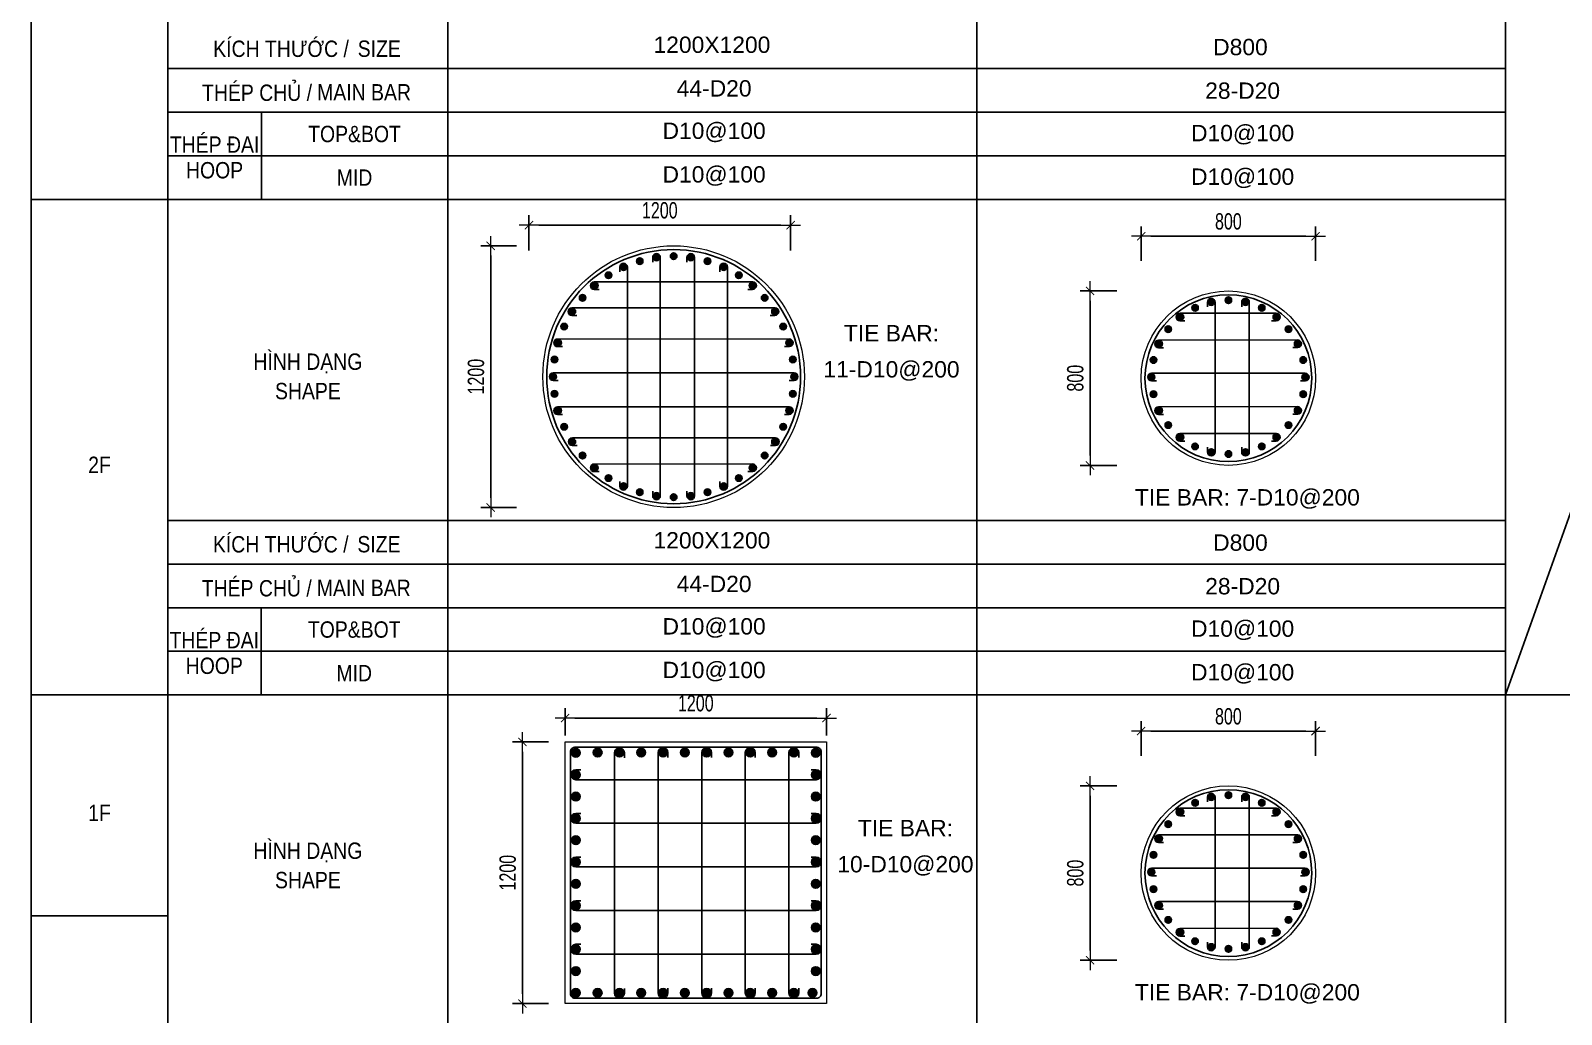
# Model space of a CAD drawing. Header units: millimetres. Extents: x 49323 to 538172, y -39336 to 181761.
# Drawn here: x 262132 to 269154, y 76085 to 80596 of the extents above; entities that cross this region are included whole.
import ezdxf
from ezdxf.enums import TextEntityAlignment as Align

# ---------------------------------------------------------------- set-up
doc = ezdxf.new("R2010")
doc.units = ezdxf.units.MM
doc.linetypes.add('CENTER2', pattern=[1.125, 0.75, -0.125, 0.125, -0.125])
doc.layers.get('Defpoints').update_dxf_attribs({"color": 151, "lineweight": 9})
for name, color, linetype in [('2', 2, 'Continuous'), ('A-ANNO-LEAD', 4, 'Continuous'), ('CEN', 1, 'CENTER2'), ('STL', 3, 'Continuous'), ('TIT1', 3, 'Continuous')]:
    doc.layers.add(name, color=color, linetype=linetype)
for name, color, linetype, lineweight in [('NDC_S_CONTINUOUS', 3, 'Continuous', 20), ('NDC_S_DIM', 1, 'Continuous', 15), ('NDC_S_VN TEXT', 7, 'Continuous', 20)]:
    doc.layers.add(name, color=color, linetype=linetype, lineweight=lineweight)
doc.styles.add('NDC_ARIAL', font='arial.ttf', dxfattribs={"width": 0.85})
doc.styles.add('NDC_DIM', font='', dxfattribs={"width": 0.75})
doc.styles.get('NDC_DIM').set_extended_font_data('Dotum')
doc.dimstyles.new('NDC_dim_30', dxfattribs={"dimscale": 30, "dimtxt": 2.5, "dimasz": 1.5, "dimexe": 1.5, "dimexo": 2.5, "dimgap": 1, "dimtad": 1, "dimdec": 0, "dimzin": 0, "dimdsep": 46, "dimtxsty": 'NDC_DIM', "dimblk": 'DIMMARK', "dimcen": 0.09, "dimdle": 1.2, "dimclrd": 1, "dimclre": 1, "dimclrt": 3, "dimadec": 0, "dimazin": 0, "dimtfac": 1, "dimtdec": 0, "dimtix": 1, "dimtofl": 0, "dimtmove": 0, "dimatfit": 3, "dimfxl": 8, "dimfxlon": 1, "dimtolj": 1, "dimtzin": 0, "dimarcsym": 0})

# ---------------------------------------------------------------- blocks, each defined once
blk = doc.blocks.new('8')
at = {"layer": '2'}
blk.add_hatch(color=256, dxfattribs=at).paths.add_polyline_path([(20, 0, 0.386127), (1.9, 19.9), (-1.9, 19.9, 0.386127), (-20, 0, 1)])
blk.add_circle((0, 0), 20, dxfattribs=at)
blk = doc.blocks.new('5')
at = {"layer": 'CEN', "rotation": 180}
blk.add_blockref('8', (0, 0), dxfattribs=at)
blk = doc.blocks.new('DIMMARK')
at = {"layer": 'NDC_S_DIM', "color": 1}
blk.add_line((-1.5, 0), (1, 0), dxfattribs=at)
at = {"layer": 'NDC_S_DIM', "color": 2, "const_width": 0.1}
blk.add_lwpolyline([(-0.42, -0.42), (0.42, 0.42)], dxfattribs=at)
blk = doc.blocks.new('*D1188')
at = {"layer": 'Defpoints', "color": 0, "ltscale": 40, "transparency": 16777216}
for p in [(265783, 77443.8), (264583, 77288), (265783, 77288)]:
    blk.add_point(p, dxfattribs=at)
at = {"layer": 'NDC_S_DIM', "color": 1, "lineweight": -2, "ltscale": 40, "transparency": 16777216}
for p, q in [((264583, 77363), (264583, 77488.8)), ((265783, 77363), (265783, 77488.8)), ((264628, 77443.8), (265738, 77443.8))]:
    blk.add_line(p, q, dxfattribs=at)
at = {"layer": 'NDC_S_DIM', "color": 1, "lineweight": -2, "ltscale": 40, "transparency": 16777216, "xscale": 45, "yscale": 45, "zscale": 45, "rotation": 180}
blk.add_blockref('DIMMARK', (264583, 77443.8), dxfattribs=at)
at = {"layer": 'NDC_S_DIM', "color": 1, "lineweight": -2, "ltscale": 40, "transparency": 16777216, "xscale": 45, "yscale": 45, "zscale": 45}
blk.add_blockref('DIMMARK', (265783, 77443.8), dxfattribs=at)
at = {"layer": 'NDC_S_DIM', "color": 3, "ltscale": 40, "transparency": 16777216, "insert": (265183, 77511.3), "char_height": 75, "attachment_point": 5, "style": 'NDC_DIM'}
blk.add_mtext('\\A1;1200', dxfattribs=at)
blk = doc.blocks.new('*D1189')
at = {"layer": 'Defpoints', "color": 0, "ltscale": 40, "transparency": 16777216}
for p in [(264583, 77334.5), (264387.6, 76134.5), (264583, 76134.5)]:
    blk.add_point(p, dxfattribs=at)
at = {"layer": 'NDC_S_DIM', "color": 1, "lineweight": -2, "ltscale": 40, "transparency": 16777216}
for p, q in [((264508, 77334.5), (264342.6, 77334.5)), ((264387.6, 77289.5), (264387.6, 76179.5)), ((264508, 76134.5), (264342.6, 76134.5))]:
    blk.add_line(p, q, dxfattribs=at)
at = {"layer": 'NDC_S_DIM', "color": 1, "lineweight": -2, "ltscale": 40, "transparency": 16777216, "xscale": 45, "yscale": 45, "zscale": 45}
for p, rotation in [((264387.6, 77334.5), 90), ((264387.6, 76134.5), 270)]:
    blk.add_blockref('DIMMARK', p, dxfattribs=dict(at, rotation=rotation))
at = {"layer": 'NDC_S_DIM', "color": 3, "ltscale": 40, "transparency": 16777216, "insert": (264320.1, 76734.5), "char_height": 75, "attachment_point": 5, "rotation": 90, "style": 'NDC_DIM'}
blk.add_mtext('\\A1;1200', dxfattribs=at)
blk = doc.blocks.new('*U1066')
at = {"layer": 'STL', "xscale": -0.7500000000000001, "yscale": 0.75, "zscale": 0.75, "rotation": 293.3126515942542}
blk.add_blockref('5', (0, 0), dxfattribs=at)
blk = doc.blocks.new('*U1067')
at = {"layer": 'NDC_S_DIM', "color": 0, "linetype": 'ByBlock', "lineweight": -2, "transparency": 16777216}
for p, rotation in [((-18487, -5001.8), 294.5454545454527), ((-18413.1, -4974.3), 286.3636363636344), ((-18336.1, -4957.5), 278.1818181818164), ((-18257.4, -4951.9), 269.9999999999983), ((-18178.8, -4957.5), 261.8181818181801), ((-18101.8, -4974.3), 253.636363636362), ((-18027.9, -5001.8), 245.454545454544), ((-18556.1, -5039.6), 302.7272727272709), ((-17958.7, -5039.6), 237.2727272727258), ((-18675, -5142.6), 319.0909090909071), ((-18619.3, -5086.8), 310.909090909089), ((-17895.6, -5086.8), 229.0909090909076), ((-17839.9, -5142.6), 220.9090909090893), ((-18722.2, -5205.7), 327.2727272727254), ((-17792.6, -5205.7), 212.7272727272712), ((-18760, -5274.9), 335.4545454545436), ((-17754.9, -5274.9), 204.5454545454531), ((-18787.6, -5348.7), 343.6363636363616), ((-17727.3, -5348.7), 196.3636363636349), ((-18804.3, -5425.8), 351.8181818181798), ((-17710.6, -5425.8), 188.1818181818169), ((-17704.9, -5504.4), 180), ((-18804.3, -5583), 8.181818181818157), ((-17710.6, -5583), 171.8181818181807), ((-18787.6, -5660), 16.36363636363624), ((-17727.3, -5660), 163.6363636363625), ((-18760, -5733.9), 24.54545454545443), ((-17754.9, -5733.9), 155.4545454545444), ((-18722.2, -5803.1), 32.7272727272726), ((-17792.6, -5803.1), 147.2727272727262), ((-18675, -5866.2), 40.9090909090907), ((-18619.3, -5921.9), 49.09090909090886), ((-17895.6, -5921.9), 130.90909090909), ((-17839.9, -5866.2), 139.0909090909081), ((-18556.1, -5969.2), 57.27272727272701), ((-17958.7, -5969.2), 122.7272727272719), ((-18487, -6007), 65.45454545454513), ((-18413.1, -6034.5), 73.63636363636319), ((-18336.1, -6051.3), 81.81818181818127), ((-18257.4, -6056.9), 89.99999999999942), ((-18178.8, -6051.3), 98.18181818181758), ((-18101.8, -6034.5), 106.3636363636357), ((-18027.9, -6007), 114.5454545454538)]:
    blk.add_blockref('*U1066', p, dxfattribs=dict(at, rotation=rotation))
blk.add_blockref('*U1066', (-18809.9, -5504.4), dxfattribs=at)
blk = doc.blocks.new('*D1190')
at = {"layer": 'Defpoints', "color": 0, "ltscale": 40, "transparency": 16777216}
for p in [(265617.8, 79704.1), (264417.8, 79513.5), (265617.8, 79513.5)]:
    blk.add_point(p, dxfattribs=at)
at = {"layer": 'NDC_S_DIM', "color": 1, "lineweight": -2, "ltscale": 40, "transparency": 16777216}
for p, q in [((264417.8, 79588.5), (264417.8, 79749.1)), ((264462.8, 79704.1), (265572.8, 79704.1)), ((265617.8, 79588.5), (265617.8, 79749.1))]:
    blk.add_line(p, q, dxfattribs=at)
at = {"layer": 'NDC_S_DIM', "color": 1, "lineweight": -2, "ltscale": 40, "transparency": 16777216, "xscale": 45, "yscale": 45, "zscale": 45, "rotation": 180}
blk.add_blockref('DIMMARK', (264417.8, 79704.1), dxfattribs=at)
at = {"layer": 'NDC_S_DIM', "color": 1, "lineweight": -2, "ltscale": 40, "transparency": 16777216, "xscale": 45, "yscale": 45, "zscale": 45}
blk.add_blockref('DIMMARK', (265617.8, 79704.1), dxfattribs=at)
at = {"layer": 'NDC_S_DIM', "color": 3, "ltscale": 40, "transparency": 16777216, "insert": (265017.8, 79771.7), "char_height": 75, "attachment_point": 5, "style": 'NDC_DIM'}
blk.add_mtext('\\A1;1200', dxfattribs=at)
blk = doc.blocks.new('*D1191')
at = {"layer": 'Defpoints', "color": 0, "ltscale": 40, "transparency": 16777216}
for p in [(264435.3, 79609.2), (264242.2, 78409.2), (264435.3, 78409.2)]:
    blk.add_point(p, dxfattribs=at)
at = {"layer": 'NDC_S_DIM', "color": 1, "lineweight": -2, "ltscale": 40, "transparency": 16777216}
for p, q in [((264360.3, 79609.2), (264197.2, 79609.2)), ((264242.2, 79564.2), (264242.2, 78454.2)), ((264360.3, 78409.2), (264197.2, 78409.2))]:
    blk.add_line(p, q, dxfattribs=at)
at = {"layer": 'NDC_S_DIM', "color": 1, "lineweight": -2, "ltscale": 40, "transparency": 16777216, "xscale": 45, "yscale": 45, "zscale": 45}
for p, rotation in [((264242.2, 79609.2), 90), ((264242.2, 78409.2), 270)]:
    blk.add_blockref('DIMMARK', p, dxfattribs=dict(at, rotation=rotation))
at = {"layer": 'NDC_S_DIM', "color": 3, "ltscale": 40, "transparency": 16777216, "insert": (264174.7, 79009.2), "char_height": 75, "attachment_point": 5, "rotation": 90, "style": 'NDC_DIM'}
blk.add_mtext('\\A1;1200', dxfattribs=at)
blk = doc.blocks.new('*D1196')
at = {"layer": 'Defpoints', "color": 0, "ltscale": 40, "transparency": 16777216}
for p in [(268026.1, 77383.8), (267226.1, 77195.6), (268026.1, 77195.6)]:
    blk.add_point(p, dxfattribs=at)
at = {"layer": 'NDC_S_DIM', "color": 1, "lineweight": -2, "ltscale": 40, "transparency": 16777216}
for p, q in [((267226.1, 77270.6), (267226.1, 77428.8)), ((268026.1, 77270.6), (268026.1, 77428.8)), ((267271.1, 77383.8), (267981.1, 77383.8))]:
    blk.add_line(p, q, dxfattribs=at)
at = {"layer": 'NDC_S_DIM', "color": 1, "lineweight": -2, "ltscale": 40, "transparency": 16777216, "xscale": 45, "yscale": 45, "zscale": 45, "rotation": 180}
blk.add_blockref('DIMMARK', (267226.1, 77383.8), dxfattribs=at)
at = {"layer": 'NDC_S_DIM', "color": 1, "lineweight": -2, "ltscale": 40, "transparency": 16777216, "xscale": 45, "yscale": 45, "zscale": 45}
blk.add_blockref('DIMMARK', (268026.1, 77383.8), dxfattribs=at)
at = {"layer": 'NDC_S_DIM', "color": 3, "ltscale": 40, "transparency": 16777216, "insert": (267626.1, 77451.3), "char_height": 75, "attachment_point": 5, "style": 'NDC_DIM'}
blk.add_mtext('\\A1;800', dxfattribs=at)
blk = doc.blocks.new('*D1197')
at = {"layer": 'Defpoints', "color": 0, "ltscale": 40, "transparency": 16777216}
for p in [(267188.9, 77132.7), (266991.6, 76332.7), (267188.9, 76332.7)]:
    blk.add_point(p, dxfattribs=at)
at = {"layer": 'NDC_S_DIM', "color": 1, "lineweight": -2, "ltscale": 40, "transparency": 16777216}
for p, q in [((267113.9, 77132.7), (266946.6, 77132.7)), ((266991.6, 77087.7), (266991.6, 76377.7)), ((267113.9, 76332.7), (266946.6, 76332.7))]:
    blk.add_line(p, q, dxfattribs=at)
at = {"layer": 'NDC_S_DIM', "color": 1, "lineweight": -2, "ltscale": 40, "transparency": 16777216, "xscale": 45, "yscale": 45, "zscale": 45}
for p, rotation in [((266991.6, 77132.7), 90), ((266991.6, 76332.7), 270)]:
    blk.add_blockref('DIMMARK', p, dxfattribs=dict(at, rotation=rotation))
at = {"layer": 'NDC_S_DIM', "color": 3, "ltscale": 40, "transparency": 16777216, "insert": (266924, 76732.7), "char_height": 75, "attachment_point": 5, "rotation": 90, "style": 'NDC_DIM'}
blk.add_mtext('\\A1;800', dxfattribs=at)
blk = doc.blocks.new('*U1059')
at = {"layer": 'STL', "xscale": -0.75, "yscale": 0.75, "zscale": 0.75, "rotation": 292.5000000000001}
blk.add_blockref('5', (0, 0), dxfattribs=at)
blk = doc.blocks.new('*U1058')
at = {"layer": 'NDC_S_DIM', "color": 0, "linetype": 'ByBlock', "lineweight": -2, "transparency": 16777216}
for p, rotation in [((-25448.4, 37973.7), 269.9999999999987), ((-25669.3, 37900), 308.571428571427), ((-25601.8, 37941), 295.7142857142843), ((-25527, 37966), 282.8571428571415), ((-25370.1, 37963.8), 257.1428571428559), ((-25296, 37936.7), 244.2857142857131), ((-25229.7, 37893.7), 231.4285714285703), ((-25725.9, 37844.9), 321.4285714285699), ((-25174.7, 37837.1), 218.5714285714274), ((-25768.8, 37778.7), 334.2857142857127), ((-25133.6, 37769.7), 205.7142857142847), ((-25796, 37704.6), 347.1428571428555), ((-25108.6, 37694.8), 192.8571428571419), ((-25798.2, 37547.7), 12.8571428571428), ((-25100.9, 37616.2), 180), ((-25773.2, 37472.8), 25.71428571428561), ((-25110.9, 37537.9), 167.1428571428563), ((-25732.1, 37405.4), 38.57142857142841), ((-25138, 37463.8), 154.2857142857135), ((-25677.1, 37348.8), 51.42857142857117), ((-25237.5, 37342.5), 128.5714285714279), ((-25180.9, 37397.6), 141.4285714285707), ((-25610.9, 37305.8), 64.28571428571395), ((-25536.7, 37278.7), 77.14285714285676), ((-25458.4, 37268.7), 89.99999999999955), ((-25379.8, 37276.5), 102.8571428571423), ((-25305, 37301.5), 115.7142857142852)]:
    blk.add_blockref('*U1059', p, dxfattribs=dict(at, rotation=rotation))
blk.add_blockref('*U1059', (-25805.9, 37626.2), dxfattribs=at)
blk = doc.blocks.new('*D1198')
at = {"layer": 'Defpoints', "color": 0, "ltscale": 40, "transparency": 16777216}
for p in [(268026.1, 79653.2), (267226.1, 79465), (268026.1, 79465)]:
    blk.add_point(p, dxfattribs=at)
at = {"layer": 'NDC_S_DIM', "color": 1, "lineweight": -2, "ltscale": 40, "transparency": 16777216}
for p, q in [((267226.1, 79540), (267226.1, 79698.2)), ((267271.1, 79653.2), (267981.1, 79653.2)), ((268026.1, 79540), (268026.1, 79698.2))]:
    blk.add_line(p, q, dxfattribs=at)
at = {"layer": 'NDC_S_DIM', "color": 1, "lineweight": -2, "ltscale": 40, "transparency": 16777216, "xscale": 45, "yscale": 45, "zscale": 45, "rotation": 180}
blk.add_blockref('DIMMARK', (267226.1, 79653.2), dxfattribs=at)
at = {"layer": 'NDC_S_DIM', "color": 1, "lineweight": -2, "ltscale": 40, "transparency": 16777216, "xscale": 45, "yscale": 45, "zscale": 45}
blk.add_blockref('DIMMARK', (268026.1, 79653.2), dxfattribs=at)
at = {"layer": 'NDC_S_DIM', "color": 3, "ltscale": 40, "transparency": 16777216, "insert": (267626.1, 79720.8), "char_height": 75, "attachment_point": 5, "style": 'NDC_DIM'}
blk.add_mtext('\\A1;800', dxfattribs=at)
blk = doc.blocks.new('*D1199')
at = {"layer": 'Defpoints', "color": 0, "ltscale": 40, "transparency": 16777216}
for p in [(267188.9, 79402.2), (266991.6, 78602.2), (267188.9, 78602.2)]:
    blk.add_point(p, dxfattribs=at)
at = {"layer": 'NDC_S_DIM', "color": 1, "lineweight": -2, "ltscale": 40, "transparency": 16777216}
for p, q in [((267113.9, 79402.2), (266946.6, 79402.2)), ((266991.6, 79357.2), (266991.6, 78647.2)), ((267113.9, 78602.2), (266946.6, 78602.2))]:
    blk.add_line(p, q, dxfattribs=at)
at = {"layer": 'NDC_S_DIM', "color": 1, "lineweight": -2, "ltscale": 40, "transparency": 16777216, "xscale": 45, "yscale": 45, "zscale": 45}
for p, rotation in [((266991.6, 79402.2), 90), ((266991.6, 78602.2), 270)]:
    blk.add_blockref('DIMMARK', p, dxfattribs=dict(at, rotation=rotation))
at = {"layer": 'NDC_S_DIM', "color": 3, "ltscale": 40, "transparency": 16777216, "insert": (266924, 79002.2), "char_height": 75, "attachment_point": 5, "rotation": 90, "style": 'NDC_DIM'}
blk.add_mtext('\\A1;800', dxfattribs=at)
blk = doc.blocks.new('*U1061')
at = {"layer": 'STL', "xscale": -0.75, "yscale": 0.75, "zscale": 0.75, "rotation": 292.5000000000001}
blk.add_blockref('5', (0, 0), dxfattribs=at)
blk = doc.blocks.new('*U1060')
at = {"layer": 'NDC_S_DIM', "color": 0, "linetype": 'ByBlock', "lineweight": -2, "transparency": 16777216}
for p, rotation in [((-25448.4, 37973.7), 269.9999999999987), ((-25669.3, 37900), 308.571428571427), ((-25601.8, 37941), 295.7142857142843), ((-25527, 37966), 282.8571428571415), ((-25370.1, 37963.8), 257.1428571428559), ((-25296, 37936.7), 244.2857142857131), ((-25229.7, 37893.7), 231.4285714285703), ((-25725.9, 37844.9), 321.4285714285699), ((-25174.7, 37837.1), 218.5714285714274), ((-25768.8, 37778.7), 334.2857142857127), ((-25133.6, 37769.7), 205.7142857142847), ((-25796, 37704.6), 347.1428571428555), ((-25108.6, 37694.8), 192.8571428571419), ((-25798.2, 37547.7), 12.8571428571428), ((-25100.9, 37616.2), 180), ((-25773.2, 37472.8), 25.71428571428561), ((-25110.9, 37537.9), 167.1428571428563), ((-25732.1, 37405.4), 38.57142857142841), ((-25138, 37463.8), 154.2857142857135), ((-25677.1, 37348.8), 51.42857142857117), ((-25237.5, 37342.5), 128.5714285714279), ((-25180.9, 37397.6), 141.4285714285707), ((-25610.9, 37305.8), 64.28571428571395), ((-25536.7, 37278.7), 77.14285714285676), ((-25458.4, 37268.7), 89.99999999999955), ((-25379.8, 37276.5), 102.8571428571423), ((-25305, 37301.5), 115.7142857142852)]:
    blk.add_blockref('*U1061', p, dxfattribs=dict(at, rotation=rotation))
blk.add_blockref('*U1061', (-25805.9, 37626.2), dxfattribs=at)

msp = doc.modelspace()

# ---------------------------------------------------------------- linework, layer by layer
at = {"layer": '2', "elevation": 0}
for points in [[(264985.2, 79533.9), (264985.2, 79556.1, -1), (265020.2, 79556.1), (265020.2, 78462.3, -1), (264985.2, 78462.3), (264985.2, 78484.4)], [(265142.5, 79533.9), (265142.5, 79556.1, -1), (265177.5, 79556.1), (265177.5, 78462.3, -1), (265142.5, 78462.3), (265142.5, 78484.4)], [(264834.3, 79489.6), (264834.3, 79511.7, -1), (264869.3, 79511.7), (264869.3, 78506.6, -1), (264834.3, 78506.6), (264834.3, 78528.7)], [(265293.4, 79489.6), (265293.4, 79511.7, -1), (265328.4, 79511.7), (265328.4, 78506.6, -1), (265293.4, 78506.6), (265293.4, 78528.7)], [(264739.5, 79408.7), (264717.4, 79408.7, -1), (264717.4, 79443.8), (265443.2, 79444.2, -1), (265443.2, 79409.2), (265421, 79409.2)], [(267530.2, 79328.7), (267530.2, 79350.9, -1), (267565.2, 79350.9), (267565.2, 78663.5, -1), (267530.2, 78663.5), (267530.2, 78685.6)], [(267687.1, 79328.7), (267687.1, 79350.9, -1), (267722.1, 79350.9), (267722.1, 78663.5, -1), (267687.1, 78663.5), (267687.1, 78685.6)], [(264636.5, 79289.9), (264614.4, 79289.9, -1), (264614.4, 79324.9), (265546.1, 79325.4, -1), (265546.1, 79290.4), (265524, 79290.4)], [(267426.3, 79264.8), (267404.1, 79264.8, -1), (267404.1, 79299.8), (267845.9, 79300.3, -1), (267845.9, 79265.3), (267823.8, 79265.3)], [(264571.2, 79146.8), (264549.1, 79146.8, -1), (264549.1, 79181.9), (265611.5, 79182.3, -1), (265611.5, 79147.3), (265589.3, 79147.3)], [(267328.5, 79142.1), (267306.3, 79142.1, -1), (267306.3, 79177.1), (267943.7, 79177.6, -1), (267943.7, 79142.6), (267921.6, 79142.6)], [(264551, 78991.7), (264528.9, 78991.7, -1), (264528.9, 79026.7), (265633.9, 79026.7, -1), (265633.9, 78991.7), (265611.7, 78991.7)], [(267295.7, 78989.6), (267273.6, 78989.6, -1), (267273.6, 79024.7), (267978.6, 79024.7, -1), (267978.6, 78989.6), (267956.4, 78989.6)], [(264571.2, 78835.5), (264549.1, 78835.5, -1), (264549.1, 78870.5), (265611.5, 78871, -1), (265611.5, 78836), (265589.3, 78836)], [(267328.5, 78836.2), (267306.3, 78836.2, -1), (267306.3, 78871.2), (267943.7, 78871.7, -1), (267943.7, 78836.7), (267921.6, 78836.7)], [(264638.7, 78693), (264616.6, 78693, -1), (264616.6, 78728), (265548.3, 78728.5, -1), (265548.3, 78693.4), (265526.2, 78693.4)], [(267426.3, 78713.5), (267404.1, 78713.5, -1), (267404.1, 78748.6), (267845.9, 78749, -1), (267845.9, 78714), (267823.8, 78714)], [(264739.5, 78573.6), (264717.4, 78573.6, -1), (264717.4, 78608.7), (265443.2, 78609.1, -1), (265443.2, 78574.1), (265421, 78574.1)], [(264855.2, 76204.1), (264855.2, 76182, -1), (264810.2, 76182), (264810.2, 77284, -1), (264855.2, 77284), (264855.2, 77261.9)], [(265055.2, 76205.6), (265055.2, 76183.5, -1), (265010.2, 76183.5), (265010.2, 77285.5, -1), (265055.2, 77285.5), (265055.2, 77263.4)], [(265255.2, 76205.6), (265255.2, 76183.5, -1), (265210.2, 76183.5), (265210.2, 77285.5, -1), (265255.2, 77285.5), (265255.2, 77263.4)], [(265455.2, 76205.6), (265455.2, 76183.5, -1), (265410.2, 76183.5), (265410.2, 77285.5, -1), (265455.2, 77285.5), (265455.2, 77263.4)], [(265655.2, 76205.6), (265655.2, 76183.5, -1), (265610.2, 76183.5), (265610.2, 77285.5, -1), (265655.2, 77285.5), (265655.2, 77263.4)], [(264654.9, 77206.1), (264632.7, 77206.1, 1), (264632.7, 77161), (265734.8, 77161, 1), (265734.8, 77206.1), (265712.6, 77206.1)], [(267530.2, 77059.3), (267530.2, 77081.4, -1), (267565.2, 77081.4), (267565.2, 76394, -1), (267530.2, 76394), (267530.2, 76416.2)], [(267687.1, 77059.3), (267687.1, 77081.4, -1), (267722.1, 77081.4), (267722.1, 76394, -1), (267687.1, 76394), (267687.1, 76416.2)], [(264654.9, 77006.1), (264632.7, 77006.1, 1), (264632.7, 76961), (265734.8, 76961, 1), (265734.8, 77006.1), (265712.6, 77006.1)], [(267426.3, 76995.3), (267404.1, 76995.3, -1), (267404.1, 77030.4), (267845.9, 77030.8, -1), (267845.9, 76995.8), (267823.8, 76995.8)], [(267328.5, 76872.7), (267306.3, 76872.7, -1), (267306.3, 76907.7), (267943.7, 76908.2, -1), (267943.7, 76873.2), (267921.6, 76873.2)], [(264654.9, 76806.1), (264632.7, 76806.1, 1), (264632.7, 76761), (265734.8, 76761, 1), (265734.8, 76806.1), (265712.6, 76806.1)], [(267295.7, 76720.2), (267273.6, 76720.2, -1), (267273.6, 76755.2), (267978.6, 76755.2, -1), (267978.6, 76720.2), (267956.4, 76720.2)], [(264654.9, 76606.1), (264632.7, 76606.1, 1), (264632.7, 76561), (265734.8, 76561, 1), (265734.8, 76606.1), (265712.6, 76606.1)], [(267328.5, 76566.8), (267306.3, 76566.8, -1), (267306.3, 76601.8), (267943.7, 76602.3, -1), (267943.7, 76567.2), (267921.6, 76567.2)], [(267426.3, 76444.1), (267404.1, 76444.1, -1), (267404.1, 76479.1), (267845.9, 76479.6, -1), (267845.9, 76444.6), (267823.8, 76444.6)], [(264654.9, 76406.1), (264632.7, 76406.1, 1), (264632.7, 76361), (265734.8, 76361, 1), (265734.8, 76406.1), (265712.6, 76406.1)]]:
    msp.add_lwpolyline(points, format="xyb", dxfattribs=at)
at = {"layer": '2', "lineweight": -2, "ltscale": 1000, "elevation": 0}
msp.add_lwpolyline([(265758, 77289.5), (265758, 76179.5, -0.414214), (265738, 76159.5), (264628, 76159.5, -0.414214), (264608, 76179.5), (264608, 77289.5, -0.414214), (264628, 77309.5), (265738, 77309.5, -0.414214)], format="xyb", close=True, dxfattribs=at)
at = {"layer": '2', "lineweight": -2, "ltscale": 1000}
for centre, radius in [((265081.4, 79009.2), 582.5), ((267626.1, 79002.2), 382.5), ((267626.1, 76732.7), 382.5)]:
    msp.add_circle(centre, radius, dxfattribs=at)
at = {"layer": 'A-ANNO-LEAD'}
msp.add_lwpolyline([(262133.7, 68469.5), (283468.6, 68456.3), (283468.6, 85076.3), (262133.7, 85089.5)], close=True, dxfattribs=at)
at = {"layer": 'NDC_S_CONTINUOUS', "ltscale": 70, "elevation": 0}
msp.add_lwpolyline([(265783, 77334.5), (265783, 76134.5), (264583, 76134.5), (264583, 77334.5), (265783, 77334.5)], dxfattribs=at)
at = {"layer": 'NDC_S_CONTINUOUS', "ltscale": 70}
for centre, radius in [((265081.4, 79009.2), 600), ((267626.1, 79002.2), 400), ((267626.1, 76732.7), 400)]:
    msp.add_circle(centre, radius, dxfattribs=at)
at = {"layer": 'TIT1'}
for p, q in [((262761.5, 84604.2), (262761.5, 68469.5)), ((264045.5, 68469.5), (264045.5, 84604.2)), ((266471.6, 84604.2), (266471.6, 68469.5)), ((268897.7, 84604.2), (268897.7, 68469.5)), ((268897.7, 79822.1), (262132.9, 79822.1)), ((266485.2, 79822.1), (266471.6, 79822.1)), ((283454.2, 77549.7), (262131.5, 77549.7)), ((262761.5, 76536.9), (262133.7, 76536.9))]:
    msp.add_line(p, q, dxfattribs=at)
at = {"layer": 'TIT1', "color": 8}
for p, q in [((268897.7, 77549.7), (271323.8, 84364.2)), ((268897.7, 80422.1), (262760.8, 80422.1)), ((266485.2, 80422.1), (266471.6, 80422.1)), ((268897.7, 80222.1), (262760.8, 80222.1)), ((263190, 79822.1), (263190, 80222.1)), ((266485.2, 80222.1), (266471.6, 80222.1)), ((268897.7, 80022.1), (262760.8, 80022.1)), ((266485.2, 80022.1), (266471.6, 80022.1)), ((268897.7, 78349.7), (262759.4, 78349.7)), ((268897.7, 78149.7), (262759.4, 78149.7)), ((268897.7, 77949.7), (262759.4, 77949.7)), ((263188.6, 77549.7), (263188.6, 77949.7)), ((268897.7, 77749.7), (262759.4, 77749.7))]:
    msp.add_line(p, q, dxfattribs=at)

# ---------------------------------------------------------------- block references
at = {"layer": 'NDC_S_DIM'}
msp.add_blockref('*U1067', (283338.8, 84513.6), dxfattribs=at)
at = {"layer": 'NDC_S_DIM', "rotation": 0.8126515942541631}
for name, p in [('*U1060', (293610.5, 41750.7)), ('*U1058', (293610.5, 39481.2))]:
    msp.add_blockref(name, p, dxfattribs=at)
at = {"layer": 'STL', "xscale": -1}
for p in [(264632.7, 77284.5), (264632.7, 77183.5), (264632.7, 77083.5), (264632.7, 76983.5), (264632.7, 76883.5), (264632.7, 76783.5), (264632.7, 76683.5), (264632.7, 76583.5), (264632.7, 76483.5), (264632.7, 76383.5), (264632.7, 76283.5), (264632.7, 76183.5)]:
    msp.add_blockref('5', p, dxfattribs=at)
at = {"layer": 'STL', "xscale": -1, "rotation": 270}
for p in [(264732.7, 77285.5), (264832.7, 77285.5), (264932.7, 77285.5), (265032.7, 77285.5), (265132.7, 77285.5), (265232.7, 77285.5), (265332.7, 77285.5), (265432.7, 77285.5), (265532.7, 77285.5), (265632.7, 77285.5), (264632.7, 76183.5), (264732.7, 76183.5), (264832.7, 76183.5), (264932.7, 76183.5), (265032.7, 76183.5), (265132.7, 76183.5), (265232.7, 76183.5), (265332.7, 76183.5), (265432.7, 76183.5), (265532.7, 76183.5), (265632.7, 76183.5), (265718.6, 76183.5)]:
    msp.add_blockref('5', p, dxfattribs=at)
at = {"layer": 'STL'}
for p in [(265733.2, 77284.5), (265733.2, 77183.5), (265733.2, 77083.5), (265733.2, 76983.5), (265733.2, 76883.5), (265733.2, 76783.5), (265733.2, 76683.5), (265733.2, 76583.5), (265733.2, 76483.5), (265733.2, 76383.5), (265733.2, 76283.5)]:
    msp.add_blockref('5', p, dxfattribs=at)

# ---------------------------------------------------------------- texts
at = {"layer": 'NDC_S_VN TEXT', "style": 'NDC_ARIAL', "width": 0.85}
for s, p in [('KÍCH THƯỚC /', (263280.4, 80522.1)), ('THÉP CHỦ /', (263170.3, 80322.1)), ('THÉP ĐAI', (262975.5, 80083.2)), ('HÌNH DẠNG', (263403.5, 79079.5)), ('KÍCH THƯỚC /', (263279, 78249.7)), ('THÉP CHỦ /', (263168.9, 78049.7)), ('THÉP ĐAI', (262974.1, 77810.8)), ('HÌNH DẠNG', (263403.5, 76836.9))]:
    msp.add_text(s, height=75, dxfattribs=at).set_placement(p, align=Align.MIDDLE)
at = {"layer": 'TIT1', "style": 'NDC_ARIAL', "width": 0.85}
for s, p in [('SIZE', (263730.9, 80513.3)), ('MAIN BAR', (263661.2, 80313.3)), ('TOP&BOT', (263617.4, 80122.1)), ('HOOP', (262975.5, 79955.9)), ('MID', (263617.4, 79922.1)), ('SHAPE', (263403.5, 78943.2)), ('2F', (262447.6, 78605.4)), ('SIZE', (263729.5, 78240.9)), ('MAIN BAR', (263659.8, 78040.8)), ('TOP&BOT', (263616, 77849.7)), ('HOOP', (262974.1, 77683.5)), ('MID', (263616, 77649.7)), ('1F', (262447.6, 77009.2)), ('SHAPE', (263403.5, 76700.6))]:
    msp.add_text(s, height=75, dxfattribs=at).set_placement(p, align=Align.MIDDLE)
at = {"layer": 'TIT1', "style": 'NDC_ARIAL'}
for s, p in [('1200X1200', (265257, 80531.3)), ('D800', (267681.5, 80520.8)), ('44-D20', (265267, 80331.3)), ('28-D20', (267691.5, 80320.8)), ('D10@100', (265267, 80131.3)), ('D10@100', (267691.5, 80120.8)), ('D10@100', (265267, 79931.3)), ('D10@100', (267691.5, 79920.8)), ('TIE BAR:', (266080.7, 79208.6)), ('11-D10@200', (266080.7, 79037.4)), ('TIE BAR: 7-D10@200', (267713.3, 78450.3)), ('1200X1200', (265257, 78258.8)), ('D800', (267681.5, 78248.4)), ('44-D20', (265267, 78058.8)), ('28-D20', (267691.5, 78048.4)), ('D10@100', (265267, 77858.8)), ('D10@100', (267691.5, 77848.4)), ('D10@100', (265267, 77658.8)), ('D10@100', (267691.5, 77648.4)), ('TIE BAR:', (266144.5, 76939.2)), ('10-D10@200', (266144.5, 76768)), ('TIE BAR: 7-D10@200', (267713.3, 76180.8))]:
    msp.add_text(s, height=75, dxfattribs=at).set_placement(p, align=Align.MIDDLE)

# ---------------------------------------------------------------- dimensions: what is measured, and where the dimension line sits
at = {"layer": 'NDC_S_DIM', "ltscale": 40}
for base, p1, p2, picture, middle in [((265617.8, 79704.1), (264417.8, 79513.5), (265617.8, 79513.5), '*D1190', (265017.8, 79771.7)), ((268026.1, 79653.2), (267226.1, 79465), (268026.1, 79465), '*D1198', (267626.1, 79720.8)), ((265783, 77443.8), (264583, 77288), (265783, 77288), '*D1188', (265183, 77511.3)), ((268026.1, 77383.8), (267226.1, 77195.6), (268026.1, 77195.6), '*D1196', (267626.1, 77451.3))]:
    dim = msp.add_linear_dim(base=base, p1=p1, p2=p2, dimstyle='NDC_dim_30', dxfattribs=at)
    dim.commit()
    dim.dimension.update_dxf_attribs({"geometry": picture, "text_midpoint": middle})
for base, p1, p2, picture, middle in [((264242.2, 78409.2), (264435.3, 79609.2), (264435.3, 78409.2), '*D1191', (264174.7, 79009.2)), ((266991.6, 78602.2), (267188.9, 79402.2), (267188.9, 78602.2), '*D1199', (266924, 79002.2)), ((264387.6, 76134.5), (264583, 77334.5), (264583, 76134.5), '*D1189', (264320.1, 76734.5)), ((266991.6, 76332.7), (267188.9, 77132.7), (267188.9, 76332.7), '*D1197', (266924, 76732.7))]:
    dim = msp.add_linear_dim(base=base, p1=p1, p2=p2, angle=90, dimstyle='NDC_dim_30', dxfattribs=at)
    dim.commit()
    dim.dimension.update_dxf_attribs({"geometry": picture, "text_midpoint": middle})

doc.saveas('drawing.dxf')
